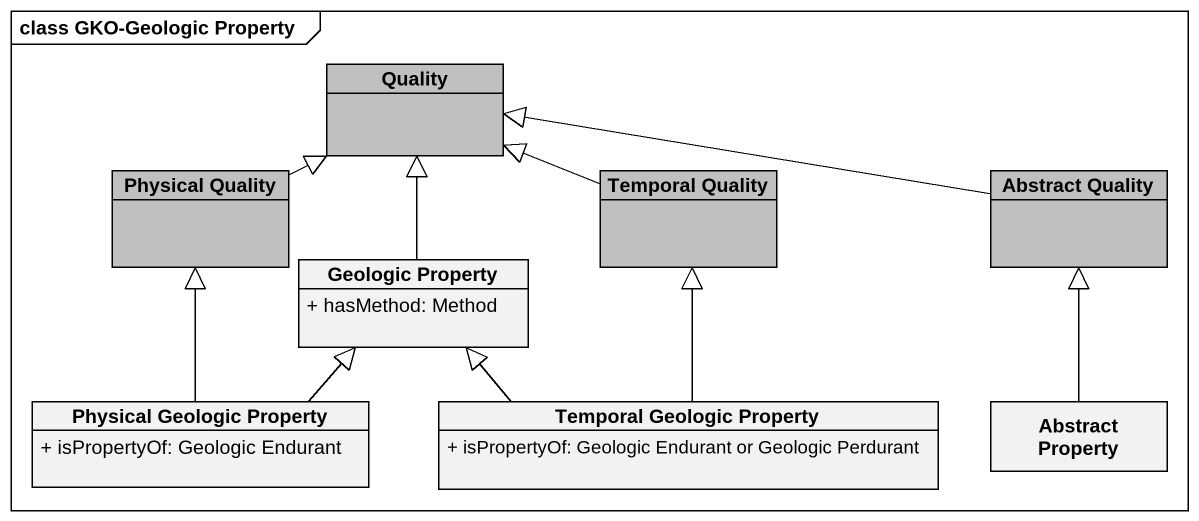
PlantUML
@startuml
mainframe class GKO-Geologic Property
hide circle
hide empty members
skinparam classAttributeIconSize 0
class Quality #C0C0C0
class "Physical Quality" as Physical_Quality #C0C0C0
class "Temporal Quality" as Temporal_Quality #C0C0C0
class "Abstract Quality" as Abstract_Quality #C0C0C0
class "Geologic Property" as Geologic_Property {
  + hasMethod: Method
}
class "Physical Geologic Property" as Physical_Geologic_Property {
  + isPropertyOf: Geologic Endurant
}
class "Temporal Geologic Property" as Temporal_Geologic_Property {
  + isPropertyOf: Geologic Endurant or Geologic Perdurant
}
class "Abstract Property" as Abstract_Property
Physical_Quality -right-|> Quality
Temporal_Quality -left-|> Quality
Abstract_Quality -left-|> Quality
Geologic_Property -up-|> Quality
Physical_Geologic_Property -up-|> Physical_Quality
Physical_Geologic_Property -up-|> Geologic_Property
Temporal_Geologic_Property -up-|> Temporal_Quality
Temporal_Geologic_Property -left-|> Geologic_Property
Abstract_Property -up-|> Abstract_Quality
@enduml
